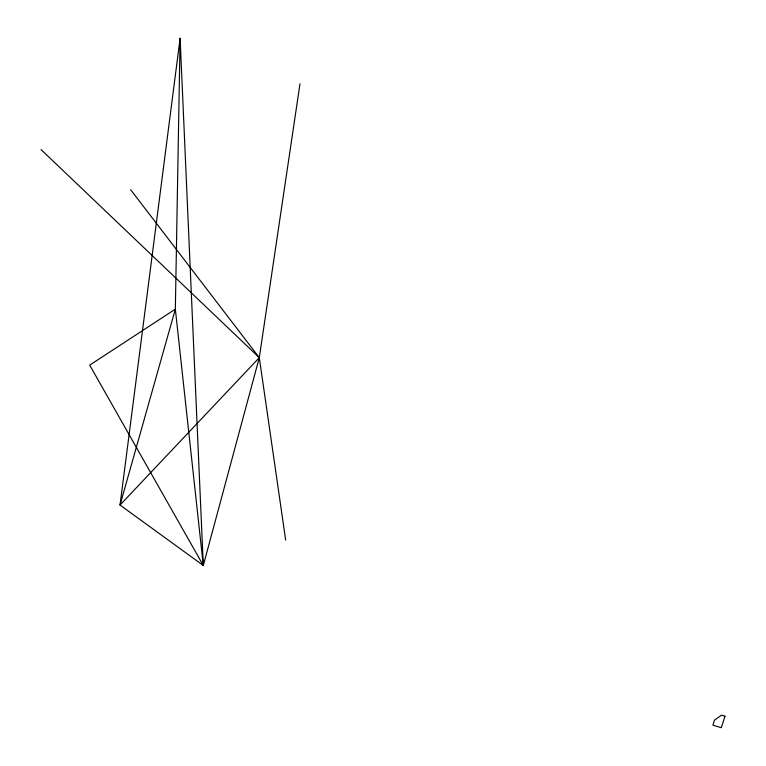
<?xml version="1.0" encoding="UTF-8"?>
<svg xmlns="http://www.w3.org/2000/svg" width="766" height="766" viewBox="0 0 766 766"><rect width="100%" height="100%" fill="white"/><g stroke="black" fill="none" stroke-linecap="round" stroke-linejoin="round"><path stroke-width="1.15" d="M180.115 38.3L175.347 309.148L203.296 565.48L120.032 505.043L180.115 38.3L203.296 565.48L89.699 365.123L175.347 309.148L120.032 505.043L259.301 357.655L299.985 83.791M203.296 565.48L259.301 357.655L130.651 189.729M41.01 149.561L259.301 357.655L285.661 540.078M724.99 716.2L721.313 727.7L712.935 725.211L714.448 720.145L721.524 715.176L724.99 716.2"/></g></svg>
